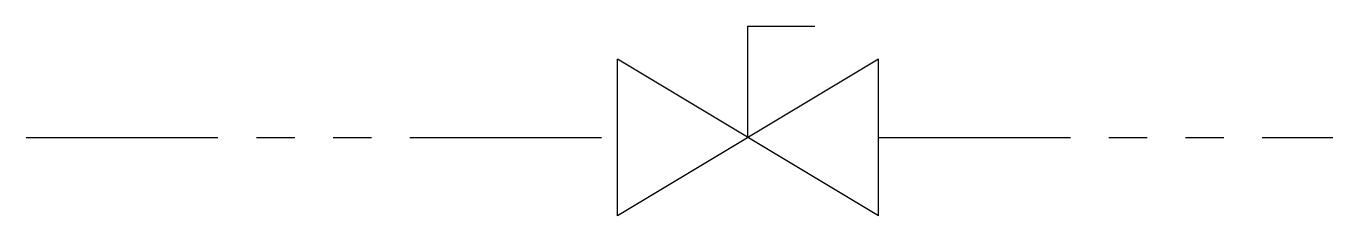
# Model space of a CAD drawing. Extents: x -20769.5 to -20705.6, y -11712.7 to -11703.4.
import ezdxf

# ---------------------------------------------------------------- set-up
doc = ezdxf.new("R2010")
doc.units = 0
doc.header["$MEASUREMENT"] = 0
doc.linetypes.add('PHANTOM2', pattern=[1.25, 0.625, -0.125, 0.125, -0.125, 0.125, -0.125])
doc.layers.get('0').update_dxf_attribs({"color": 3, "linetype": 'CONTINUOUS'})

msp = doc.modelspace()

# ---------------------------------------------------------------- linework, layer by layer
at = {"color": 2}
for p, q in [((-20734.186, -11708.832), (-20734.186, -11703.392)), ((-20734.186, -11703.392), (-20730.917, -11703.392)), ((-20727.803, -11712.661), (-20740.568, -11705.002)), ((-20727.803, -11705.002), (-20740.568, -11712.661)), ((-20740.568, -11712.661), (-20740.568, -11705.002)), ((-20727.803, -11712.661), (-20727.803, -11705.002))]:
    msp.add_line(p, q, dxfattribs=at)
at = {"color": 1, "linetype": 'PHANTOM2', "ltscale": 15}
for p, q in [((-20769.46, -11708.832), (-20740.568, -11708.832)), ((-20727.803, -11708.832), (-20705.6, -11708.832))]:
    msp.add_line(p, q, dxfattribs=at)

doc.saveas('drawing.dxf')
